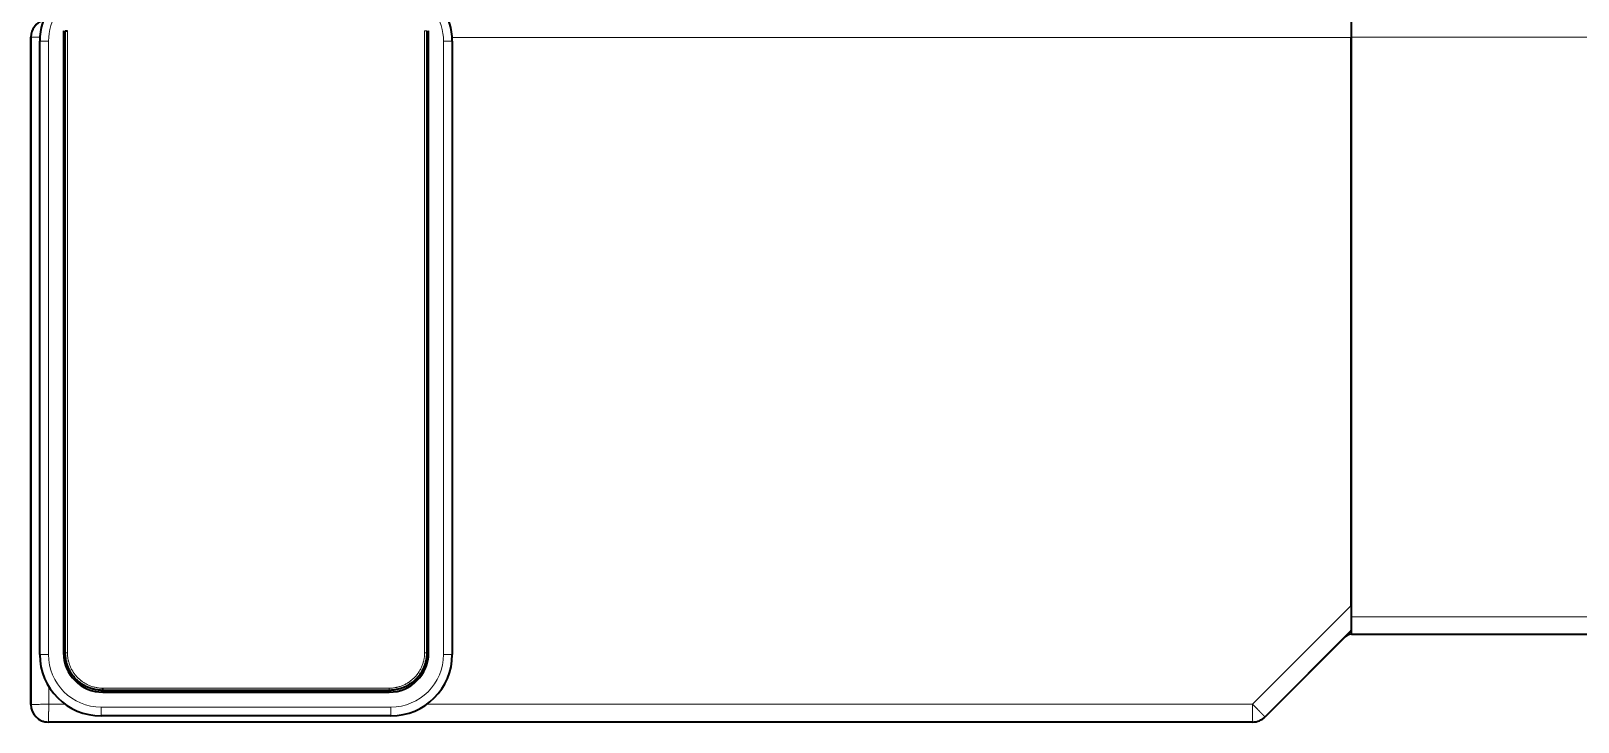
# Model space of a CAD drawing. Header units: inches. Extents: x -1096 to 3103, y -191 to 3207.
# Drawn here: x 1259 to 1435.2, y -121.7 to -43 of the extents above; entities that cross this region are included whole.
import ezdxf

# ---------------------------------------------------------------- set-up
doc = ezdxf.new("R2010")
doc.units = ezdxf.units.IN

msp = doc.modelspace()

# ---------------------------------------------------------------- linework, layer by layer
at = {"lineweight": 35}
for p, q in [((1409.36, -41.69), (1409.36, -43.69)), ((1409.38, -43.66), (1409.38, -42.25)), ((1258.96, -119.66), (1258.96, -43.66)), ((1258.96, -43.66), (1258.96, -119.66)), ((1262.67, -42.95), (1262.67, -113.76)), ((1262.87, -42.95), (1263.12, -42.95)), ((1262.87, -113.76), (1262.87, -42.95)), ((1304.06, -42.95), (1304.06, -113.76)), ((1304.26, -113.76), (1304.26, -42.95)), ((1409.36, -108.38), (1409.36, -43.69)), ((1409.38, -109.66), (1409.38, -43.66)), ((1259.96, -113.96), (1259.96, -44.13)), ((1306.96, -44.13), (1306.96, -113.96)), ((1262.7, -50.58), (1262.7, -49.34)), ((1304.23, -49.34), (1304.23, -50.58)), ((1409.38, -58.66), (1409.37, -58.66)), ((1262.7, -66.58), (1262.7, -65.34)), ((1304.23, -65.34), (1304.23, -66.58)), ((1409.36, -69.46), (1409.38, -69.46)), ((1409.38, -92.96), (1409.36, -92.96)), ((1409.38, -92.98), (1409.36, -92.98)), ((1409.38, -94.48), (1409.36, -94.48)), ((1262.7, -98.58), (1262.7, -97.34)), ((1304.23, -97.34), (1304.23, -98.58)), ((1409.38, -99.48), (1409.36, -99.48)), ((1409.36, -108.38), (1409.36, -111.21)), ((1409.38, -111.66), (1409.38, -109.66)), ((1409.36, -111.26), (1399.55, -121.07)), ((1408.67, -111.95), (1399.55, -121.07)), ((1409.36, -111.26), (1409.36, -111.21)), ((1409.38, -111.66), (1643.55, -111.66)), ((1267.17, -118.05), (1267.17, -117.8)), ((1299.76, -118.05), (1267.17, -118.05)), ((1275.46, -118.05), (1275.46, -118.22)), ((1291.46, -118.05), (1291.46, -118.22)), ((1267.17, -118.26), (1299.76, -118.26)), ((1291.46, -118.22), (1275.46, -118.22)), ((1299.96, -120.96), (1266.96, -120.96)), ((1398.14, -121.66), (1260.96, -121.66)), ((1398.14, -121.66), (1260.96, -121.66))]:
    msp.add_line(p, q, dxfattribs=at)
at = {"lineweight": 13}
for p, q in [((1259, -43.66), (1258.96, -43.66)), ((1259, -119.66), (1259, -43.66)), ((1262.87, -43.02), (1262.67, -42.95)), ((1263.12, -42.95), (1263.12, -113.76)), ((1304.06, -42.95), (1303.81, -42.95)), ((1303.81, -113.76), (1303.81, -42.95)), ((1304.26, -42.95), (1304.06, -43.02)), ((1409.36, -43.69), (1306.95, -43.69)), ((1409.37, -43.66), (1409.38, -43.66)), ((1643.55, -43.66), (1409.38, -43.66)), ((1259.96, -44.13), (1259.96, -44.13)), ((1260.96, -44.13), (1259.96, -44.13)), ((1259.96, -113.96), (1259.96, -44.13)), ((1260.96, -44.13), (1260.96, -113.96)), ((1305.96, -44.13), (1306.96, -44.13)), ((1305.96, -113.96), (1305.96, -44.13)), ((1306.96, -44.13), (1306.96, -44.13)), ((1306.96, -44.13), (1306.96, -113.96)), ((1262.72, -48.2), (1262.87, -48.13)), ((1304.06, -48.13), (1304.21, -48.2)), ((1262.87, -51.79), (1262.72, -51.72)), ((1304.21, -51.72), (1304.06, -51.79)), ((1409.37, -56.66), (1409.38, -56.66)), ((1409.38, -58.94), (1409.36, -58.94)), ((1262.72, -64.2), (1262.87, -64.13)), ((1304.06, -64.13), (1304.21, -64.2)), ((1262.87, -67.79), (1262.72, -67.72)), ((1304.21, -67.72), (1304.06, -67.79)), ((1409.38, -70.42), (1409.36, -70.42)), ((1409.36, -93.72), (1409.38, -93.72)), ((1262.72, -96.2), (1262.87, -96.13)), ((1304.06, -96.13), (1304.21, -96.2)), ((1262.87, -99.79), (1262.72, -99.72)), ((1304.21, -99.72), (1304.06, -99.79)), ((1409.36, -98.72), (1409.38, -98.72)), ((1398.12, -119.62), (1409.36, -108.38)), ((1409.38, -109.66), (1643.55, -109.66)), ((1409.36, -111.21), (1399.53, -121.05)), ((1259.96, -113.96), (1259.96, -113.96)), ((1260.96, -113.96), (1259.96, -113.96)), ((1262.67, -113.76), (1262.87, -113.55)), ((1262.87, -113.76), (1263.12, -113.76)), ((1304.06, -113.76), (1303.81, -113.76)), ((1304.06, -113.55), (1304.26, -113.76)), ((1306.96, -113.96), (1305.96, -113.96)), ((1306.96, -113.96), (1306.96, -113.96)), ((1261, -117.62), (1261, -119.62)), ((1267.17, -117.8), (1299.76, -117.8)), ((1267.37, -118.05), (1267.17, -118.26)), ((1299.76, -118.26), (1299.56, -118.05)), ((1299.76, -118.05), (1299.76, -117.8)), ((1258.96, -119.66), (1259, -119.66)), ((1261, -119.62), (1262.85, -119.62)), ((1304.08, -119.62), (1398.12, -119.62)), ((1266.96, -119.96), (1299.96, -119.96)), ((1266.96, -120.96), (1266.96, -119.96)), ((1266.96, -120.96), (1266.96, -120.96)), ((1299.96, -120.96), (1266.96, -120.96)), ((1299.96, -120.96), (1299.96, -119.96)), ((1299.96, -120.96), (1299.96, -120.96)), ((1399.53, -121.05), (1399.55, -121.07)), ((1260.96, -121.62), (1260.96, -121.66)), ((1398.14, -121.62), (1260.96, -121.62)), ((1398.14, -121.66), (1398.14, -121.62))]:
    msp.add_line(p, q, dxfattribs=at)
at = {"lineweight": 35}
for centre, radius, start, end in [((1260.96, -43.66), 2, 106.8609, 180), ((1260.96, -43.66), 2, 106.8609, 180), ((1409.38, -112.66), 1, 90, 135), ((1266.96, -113.96), 7, 180, 270), ((1299.96, -113.96), 7, 270, 0), ((1260.96, -119.66), 2, 180, 270), ((1260.96, -119.66), 2, 180, 270), ((1398.14, -119.66), 2, 270, 315), ((1398.14, -119.66), 2, 270, 315)]:
    msp.add_arc(centre, radius, start, end, dxfattribs=at)
at = {"lineweight": 13}
for centre, radius, start, end in [((1266.96, -113.96), 7, 180, 270), ((1266.96, -113.96), 6, 180, 270), ((1299.96, -113.96), 7, 270, 0), ((1299.96, -113.96), 6, 270, 0)]:
    msp.add_arc(centre, radius, start, end, dxfattribs=at)
at = {"lineweight": 35}
for centre, major_axis, ratio, start_param, end_param in [((1266.97, -44.13), (6.69, -2.08), 0.999833, 2.840496, 3.442689), ((1299.96, -44.13), (-6.69, -2.08), 0.999833, 2.840496, 3.442689), ((1267.17, -113.76), (-3.18, -3.18), 0.999695, 5.497939, 7.068431), ((1299.76, -113.76), (3.18, -3.18), 0.999695, 5.497939, 7.068431)]:
    msp.add_ellipse(centre, major_axis=major_axis, ratio=ratio, start_param=start_param, end_param=end_param, dxfattribs=at)
at = {"lineweight": 13}
for centre, major_axis, ratio, start_param, end_param in [((1266.97, -44.13), (-6.69, 2.08), 0.999881, 5.982089, 6.584282), ((1299.96, -44.13), (6.69, 2.08), 0.999881, 5.982089, 6.584282), ((1266.97, -44.13), (-5.73, 1.78), 0.999833, 5.982089, 6.584282), ((1299.96, -44.13), (5.73, 1.78), 0.999833, 5.982089, 6.584282), ((1263.22, -48.2), (0.448, 0.224), 0.999239, 2.678052, 3.485731), ((1303.71, -48.2), (-0.448, 0.224), 0.999239, 2.797455, 3.605134), ((1263.22, -51.72), (-0.448, 0.224), 0.999239, 5.939047, 6.746726), ((1303.71, -51.72), (0.448, 0.224), 0.999239, 5.819644, 6.627323), ((1263.22, -64.2), (0.448, 0.224), 0.999239, 2.678052, 3.485731), ((1303.71, -64.2), (-0.448, 0.224), 0.999239, 2.797455, 3.605134), ((1263.22, -67.72), (-0.448, 0.224), 0.999239, 5.939047, 6.746726), ((1303.71, -67.72), (0.448, 0.224), 0.999239, 5.819644, 6.627323), ((1263.22, -96.2), (0.448, 0.224), 0.999239, 2.678052, 3.485731), ((1303.71, -96.2), (-0.448, 0.224), 0.999239, 2.797455, 3.605134), ((1263.22, -99.72), (-0.448, 0.224), 0.999239, 5.939047, 6.746726), ((1303.71, -99.72), (0.448, 0.224), 0.999239, 5.819644, 6.627323)]:
    msp.add_ellipse(centre, major_axis=major_axis, ratio=ratio, start_param=start_param, end_param=end_param, dxfattribs=at)
for points, knots in [([(1259, -43.66), (1259, -43.53), (1259.01, -43.4), (1259.06, -43.15), (1259.1, -43.03), (1259.2, -42.79), (1259.26, -42.67), (1259.4, -42.46), (1259.48, -42.36), (1259.67, -42.18), (1259.77, -42.1), (1259.98, -41.95), (1260.09, -41.89), (1260.33, -41.8), (1260.45, -41.76), (1260.71, -41.71), (1260.84, -41.69), (1260.96, -41.69)], [0, 0, 0, 0, 0.125, 0.125, 0.25, 0.25, 0.375, 0.375, 0.5, 0.5, 0.625, 0.625, 0.75, 0.75, 0.875, 0.875, 1, 1, 1, 1]), ([(1259.97, -43.68), (1259.97, -43.68), (1259.95, -43.68), (1259.93, -43.68), (1259.91, -43.68), (1259.88, -43.68), (1259.86, -43.67), (1259.83, -43.67), (1259.81, -43.67), (1259.79, -43.67), (1259.77, -43.67), (1259.75, -43.67), (1259.73, -43.67), (1259.71, -43.67), (1259.69, -43.67), (1259.67, -43.67), (1259.65, -43.67), (1259.63, -43.67), (1259.61, -43.67), (1259.6, -43.67), (1259.58, -43.67), (1259.56, -43.67), (1259.55, -43.67), (1259.53, -43.67), (1259.51, -43.67), (1259.5, -43.67), (1259.48, -43.67), (1259.46, -43.67), (1259.45, -43.67), (1259.43, -43.67), (1259.42, -43.67), (1259.4, -43.67), (1259.39, -43.67), (1259.37, -43.67), (1259.36, -43.67), (1259.35, -43.67), (1259.33, -43.67), (1259.32, -43.67), (1259.31, -43.66), (1259.29, -43.66), (1259.28, -43.66), (1259.27, -43.66), (1259.26, -43.66), (1259.25, -43.66), (1259.23, -43.66), (1259.22, -43.66), (1259.21, -43.66), (1259.2, -43.66), (1259.19, -43.66), (1259.18, -43.66), (1259.17, -43.66), (1259.16, -43.66), (1259.15, -43.66), (1259.14, -43.66), (1259.14, -43.66), (1259.13, -43.66), (1259.12, -43.66), (1259.11, -43.66), (1259.1, -43.66), (1259.1, -43.66), (1259.09, -43.66), (1259.08, -43.66), (1259.08, -43.66), (1259.07, -43.66), (1259.06, -43.66), (1259.06, -43.66), (1259.05, -43.66), (1259.05, -43.66), (1259.04, -43.66), (1259.04, -43.66), (1259.03, -43.66), (1259.03, -43.66), (1259.03, -43.66), (1259.02, -43.66), (1259.02, -43.66), (1259.02, -43.66), (1259.01, -43.66), (1259.01, -43.66), (1259.01, -43.66), (1259.01, -43.66), (1259, -43.66), (1259, -43.66), (1259, -43.66), (1259, -43.66), (1259, -43.66), (1259, -43.66), (1259, -43.66)], [0, 0, 0, 0, 0.006089, 0.021267, 0.036212, 0.050926, 0.065408, 0.079658, 0.093677, 0.107463, 0.121018, 0.13434, 0.147431, 0.16029, 0.172917, 0.185313, 0.197476, 0.209408, 0.221107, 0.232575, 0.244846, 0.257098, 0.26933, 0.281541, 0.293733, 0.305906, 0.318058, 0.330191, 0.342304, 0.354397, 0.36647, 0.378523, 0.390557, 0.40257, 0.414564, 0.426539, 0.438493, 0.450427, 0.462342, 0.474237, 0.486112, 0.497967, 0.509803, 0.521619, 0.533415, 0.545191, 0.556947, 0.568683, 0.5804, 0.592097, 0.603774, 0.615431, 0.627069, 0.638687, 0.650284, 0.661862, 0.673421, 0.684959, 0.696478, 0.707977, 0.719456, 0.730915, 0.742355, 0.753774, 0.765174, 0.776554, 0.787915, 0.799255, 0.810576, 0.821877, 0.833158, 0.844419, 0.855661, 0.866883, 0.878085, 0.889267, 0.900429, 0.911572, 0.922694, 0.933798, 0.944881, 0.955944, 0.966988, 0.978012, 0.989016, 1, 1, 1, 1]), ([(1263.12, -113.76), (1263.12, -113.89), (1263.13, -114.02), (1263.15, -114.29), (1263.17, -114.42), (1263.21, -114.58), (1263.21, -114.61), (1263.23, -114.68), (1263.24, -114.71), (1263.26, -114.81), (1263.28, -114.87), (1263.34, -115.06), (1263.43, -115.31), (1263.54, -115.55), (1263.63, -115.72), (1263.67, -115.78), (1263.72, -115.87), (1263.73, -115.89), (1263.77, -115.95), (1263.79, -115.98), (1263.88, -116.12), (1264.04, -116.33), (1264.3, -116.62), (1264.5, -116.8), (1264.63, -116.91), (1264.65, -116.93), (1264.7, -116.97), (1264.73, -116.99), (1264.81, -117.05), (1264.87, -117.08), (1265.03, -117.19), (1265.26, -117.33), (1265.5, -117.44), (1265.68, -117.52), (1265.74, -117.54), (1265.87, -117.59), (1265.93, -117.61), (1266.12, -117.67), (1266.38, -117.73), (1266.64, -117.77), (1266.9, -117.8), (1267.03, -117.8), (1267.17, -117.8)], [0, 0, 0, 0, 0.0625, 0.0625, 0.125, 0.125, 0.140625, 0.140625, 0.15625, 0.15625, 0.1875, 0.1875, 0.25, 0.3125, 0.3125, 0.34375, 0.34375, 0.359375, 0.359375, 0.375, 0.375, 0.4375, 0.5, 0.5625, 0.5625, 0.578125, 0.578125, 0.59375, 0.59375, 0.625, 0.625, 0.6875, 0.75, 0.75, 0.78125, 0.78125, 0.8125, 0.8125, 0.875, 0.9375, 0.9375, 1, 1, 1, 1]), ([(1299.76, -117.8), (1299.9, -117.8), (1300.03, -117.8), (1300.29, -117.77), (1300.42, -117.75), (1300.59, -117.72), (1300.62, -117.71), (1300.68, -117.69), (1300.72, -117.69), (1300.81, -117.66), (1300.88, -117.64), (1301.07, -117.59), (1301.31, -117.5), (1301.55, -117.38), (1301.73, -117.29), (1301.79, -117.26), (1301.87, -117.21), (1301.9, -117.19), (1301.96, -117.15), (1301.98, -117.14), (1302.12, -117.04), (1302.34, -116.89), (1302.63, -116.62), (1302.81, -116.43), (1302.91, -116.3), (1302.93, -116.27), (1302.97, -116.22), (1302.99, -116.19), (1303.05, -116.11), (1303.09, -116.06), (1303.2, -115.89), (1303.33, -115.67), (1303.45, -115.43), (1303.52, -115.24), (1303.55, -115.18), (1303.59, -115.06), (1303.61, -114.99), (1303.67, -114.8), (1303.74, -114.55), (1303.78, -114.29), (1303.8, -114.02), (1303.81, -113.89), (1303.81, -113.76)], [0, 0, 0, 0, 0.0625, 0.0625, 0.125, 0.125, 0.140625, 0.140625, 0.15625, 0.15625, 0.1875, 0.1875, 0.25, 0.3125, 0.3125, 0.34375, 0.34375, 0.359375, 0.359375, 0.375, 0.375, 0.4375, 0.5, 0.5625, 0.5625, 0.578125, 0.578125, 0.59375, 0.59375, 0.625, 0.625, 0.6875, 0.75, 0.75, 0.78125, 0.78125, 0.8125, 0.8125, 0.875, 0.9375, 0.9375, 1, 1, 1, 1]), ([(1261, -119.62), (1260.74, -119.63), (1260.48, -119.63), (1260, -119.64), (1259.78, -119.65), (1259.41, -119.65), (1259.26, -119.65), (1259.11, -119.66), (1259.07, -119.66), (1259.02, -119.66), (1259, -119.66), (1259, -119.66)], [0, 0, 0, 0, 0.25, 0.25, 0.5, 0.5, 0.75, 0.75, 0.875, 0.875, 1, 1, 1, 1]), ([(1260.96, -121.62), (1260.84, -121.62), (1260.71, -121.61), (1260.45, -121.56), (1260.33, -121.52), (1260.09, -121.43), (1259.98, -121.36), (1259.77, -121.22), (1259.67, -121.14), (1259.48, -120.96), (1259.4, -120.86), (1259.26, -120.64), (1259.2, -120.53), (1259.1, -120.29), (1259.06, -120.17), (1259.01, -119.92), (1259, -119.79), (1259, -119.66)], [0, 0, 0, 0, 0.125, 0.125, 0.25, 0.25, 0.375, 0.375, 0.5, 0.5, 0.625, 0.625, 0.75, 0.75, 0.875, 0.875, 1, 1, 1, 1]), ([(1261, -119.62), (1261, -119.64), (1261, -119.67), (1261, -119.71), (1261, -119.76), (1261, -119.8), (1261, -119.84), (1261, -119.88), (1260.99, -119.92), (1260.99, -119.96), (1260.99, -120), (1260.99, -120.04), (1260.99, -120.08), (1260.99, -120.12), (1260.99, -120.16), (1260.99, -120.19), (1260.99, -120.23), (1260.99, -120.27), (1260.99, -120.3), (1260.99, -120.33), (1260.99, -120.37), (1260.99, -120.4), (1260.99, -120.43), (1260.98, -120.46), (1260.98, -120.49), (1260.98, -120.52), (1260.98, -120.55), (1260.98, -120.58), (1260.98, -120.61), (1260.98, -120.64), (1260.98, -120.67), (1260.98, -120.69), (1260.98, -120.72), (1260.98, -120.74), (1260.98, -120.77), (1260.98, -120.79), (1260.98, -120.81), (1260.98, -120.83), (1260.98, -120.86), (1260.98, -120.88), (1260.98, -120.9), (1260.98, -120.92), (1260.98, -120.94), (1260.98, -120.96), (1260.98, -120.97), (1260.98, -120.99), (1260.98, -121.01), (1260.97, -121.03), (1260.97, -121.04), (1260.97, -121.06), (1260.97, -121.08), (1260.97, -121.09), (1260.97, -121.11), (1260.97, -121.13), (1260.97, -121.14), (1260.97, -121.16), (1260.97, -121.18), (1260.97, -121.19), (1260.97, -121.21), (1260.97, -121.22), (1260.97, -121.24), (1260.97, -121.25), (1260.97, -121.26), (1260.97, -121.28), (1260.97, -121.29), (1260.97, -121.3), (1260.97, -121.32), (1260.97, -121.33), (1260.97, -121.34), (1260.97, -121.35), (1260.97, -121.37), (1260.97, -121.38), (1260.97, -121.39), (1260.97, -121.4), (1260.97, -121.41), (1260.97, -121.42), (1260.97, -121.43), (1260.97, -121.44), (1260.97, -121.45), (1260.97, -121.46), (1260.97, -121.47), (1260.97, -121.48), (1260.97, -121.49), (1260.97, -121.5), (1260.97, -121.5), (1260.97, -121.51), (1260.97, -121.52), (1260.97, -121.53), (1260.97, -121.53), (1260.97, -121.54), (1260.97, -121.55), (1260.97, -121.55), (1260.97, -121.56), (1260.97, -121.57), (1260.96, -121.57), (1260.96, -121.58), (1260.96, -121.58), (1260.96, -121.59), (1260.96, -121.59), (1260.96, -121.59), (1260.96, -121.6), (1260.96, -121.6), (1260.96, -121.6), (1260.96, -121.61), (1260.96, -121.61), (1260.96, -121.61), (1260.96, -121.62), (1260.96, -121.62), (1260.96, -121.62), (1260.96, -121.62), (1260.96, -121.62), (1260.96, -121.62), (1260.96, -121.62), (1260.96, -121.62), (1260.96, -121.62)], [0, 0, 0, 0, 0.014269, 0.028387, 0.042353, 0.056169, 0.069834, 0.083347, 0.09671, 0.109921, 0.122981, 0.135891, 0.148649, 0.161256, 0.173712, 0.186017, 0.198171, 0.210174, 0.222026, 0.233727, 0.245277, 0.256676, 0.267923, 0.27902, 0.289966, 0.30076, 0.311404, 0.321896, 0.332237, 0.342428, 0.352467, 0.362355, 0.372092, 0.381678, 0.391113, 0.400397, 0.40953, 0.418512, 0.427343, 0.436023, 0.444551, 0.452929, 0.461156, 0.469231, 0.477156, 0.484929, 0.492551, 0.500023, 0.508017, 0.515999, 0.523968, 0.531924, 0.539867, 0.547798, 0.555715, 0.563619, 0.571511, 0.579389, 0.587255, 0.595108, 0.602948, 0.610775, 0.618589, 0.62639, 0.634178, 0.641953, 0.649716, 0.657465, 0.665202, 0.672926, 0.680637, 0.688335, 0.69602, 0.703692, 0.711351, 0.718997, 0.726631, 0.734251, 0.741859, 0.749454, 0.757035, 0.764604, 0.77216, 0.779703, 0.787234, 0.794751, 0.802255, 0.809747, 0.817226, 0.824691, 0.832144, 0.839584, 0.847011, 0.854425, 0.861826, 0.869215, 0.87659, 0.883953, 0.891302, 0.898639, 0.905963, 0.913274, 0.920572, 0.927857, 0.93513, 0.942389, 0.949635, 0.956869, 0.96409, 0.971298, 0.978493, 0.985675, 0.992844, 1, 1, 1, 1]), ([(1398.12, -119.62), (1398.13, -119.63), (1398.15, -119.66), (1398.18, -119.69), (1398.21, -119.72), (1398.24, -119.75), (1398.27, -119.78), (1398.3, -119.81), (1398.33, -119.84), (1398.36, -119.87), (1398.39, -119.89), (1398.42, -119.92), (1398.44, -119.95), (1398.47, -119.98), (1398.5, -120), (1398.52, -120.03), (1398.55, -120.06), (1398.57, -120.08), (1398.6, -120.11), (1398.62, -120.13), (1398.64, -120.15), (1398.67, -120.18), (1398.69, -120.2), (1398.71, -120.22), (1398.73, -120.24), (1398.75, -120.27), (1398.77, -120.29), (1398.79, -120.31), (1398.81, -120.33), (1398.83, -120.35), (1398.85, -120.37), (1398.87, -120.38), (1398.89, -120.4), (1398.91, -120.42), (1398.92, -120.44), (1398.94, -120.45), (1398.96, -120.47), (1398.97, -120.49), (1398.99, -120.5), (1399, -120.52), (1399.02, -120.53), (1399.03, -120.55), (1399.04, -120.56), (1399.06, -120.57), (1399.07, -120.59), (1399.08, -120.6), (1399.09, -120.61), (1399.11, -120.62), (1399.12, -120.64), (1399.13, -120.65), (1399.14, -120.66), (1399.15, -120.67), (1399.17, -120.68), (1399.18, -120.7), (1399.19, -120.71), (1399.2, -120.72), (1399.21, -120.73), (1399.22, -120.74), (1399.23, -120.75), (1399.24, -120.76), (1399.25, -120.77), (1399.26, -120.78), (1399.27, -120.79), (1399.28, -120.8), (1399.29, -120.81), (1399.3, -120.82), (1399.31, -120.83), (1399.32, -120.84), (1399.33, -120.85), (1399.34, -120.86), (1399.34, -120.86), (1399.35, -120.87), (1399.36, -120.88), (1399.37, -120.89), (1399.38, -120.9), (1399.38, -120.9), (1399.39, -120.91), (1399.4, -120.92), (1399.4, -120.93), (1399.41, -120.93), (1399.42, -120.94), (1399.42, -120.95), (1399.43, -120.95), (1399.44, -120.96), (1399.44, -120.96), (1399.45, -120.97), (1399.45, -120.97), (1399.46, -120.98), (1399.46, -120.98), (1399.47, -120.99), (1399.47, -120.99), (1399.48, -121), (1399.48, -121), (1399.48, -121.01), (1399.49, -121.01), (1399.49, -121.01), (1399.49, -121.02), (1399.5, -121.02), (1399.5, -121.02), (1399.5, -121.03), (1399.51, -121.03), (1399.51, -121.03), (1399.51, -121.03), (1399.51, -121.04), (1399.52, -121.04), (1399.52, -121.04), (1399.52, -121.04), (1399.52, -121.04), (1399.52, -121.04), (1399.52, -121.05), (1399.52, -121.05), (1399.52, -121.05), (1399.52, -121.05), (1399.52, -121.05), (1399.53, -121.05)], [0, 0, 0, 0, 0.014268, 0.028385, 0.042351, 0.056165, 0.069829, 0.083342, 0.096704, 0.109914, 0.122974, 0.135883, 0.14864, 0.161247, 0.173702, 0.186007, 0.19816, 0.210162, 0.222014, 0.233714, 0.245263, 0.256662, 0.267909, 0.279005, 0.28995, 0.300744, 0.311387, 0.321879, 0.33222, 0.34241, 0.352449, 0.362337, 0.372074, 0.38166, 0.391095, 0.400378, 0.409511, 0.418493, 0.427323, 0.436003, 0.444532, 0.452909, 0.461136, 0.469211, 0.477135, 0.484909, 0.492531, 0.500002, 0.507997, 0.515979, 0.523948, 0.531904, 0.539847, 0.547777, 0.555695, 0.563599, 0.571491, 0.57937, 0.587235, 0.595088, 0.602928, 0.610756, 0.61857, 0.626371, 0.63416, 0.641935, 0.649698, 0.657448, 0.665184, 0.672908, 0.68062, 0.688318, 0.696003, 0.703675, 0.711335, 0.718982, 0.726615, 0.734236, 0.741844, 0.749439, 0.757021, 0.764591, 0.772147, 0.77969, 0.787221, 0.794739, 0.802244, 0.809735, 0.817214, 0.824681, 0.832134, 0.839574, 0.847002, 0.854416, 0.861818, 0.869207, 0.876582, 0.883945, 0.891296, 0.898633, 0.905957, 0.913269, 0.920567, 0.927853, 0.935125, 0.942385, 0.949632, 0.956866, 0.964087, 0.971296, 0.978491, 0.985674, 0.992843, 1, 1, 1, 1]), ([(1398.12, -119.62), (1398.12, -119.88), (1398.13, -120.14), (1398.13, -120.62), (1398.13, -120.84), (1398.13, -121.21), (1398.13, -121.36), (1398.14, -121.56), (1398.14, -121.62), (1398.14, -121.62)], [0, 0, 0, 0, 0.25, 0.25, 0.5, 0.5, 0.75, 0.75, 1, 1, 1, 1]), ([(1399.53, -121.05), (1399.43, -121.14), (1399.33, -121.22), (1399.12, -121.36), (1399.01, -121.43), (1398.77, -121.52), (1398.65, -121.56), (1398.39, -121.61), (1398.26, -121.62), (1398.14, -121.62)], [0, 0, 0, 0, 0.25, 0.25, 0.5, 0.5, 0.75, 0.75, 1, 1, 1, 1])]:
    msp.add_open_spline(points, degree=3, knots=knots, dxfattribs=at)
at = {"lineweight": 35}
for points, knots in [([(1262.7, -49.34), (1262.7, -49.28), (1262.7, -49.23), (1262.7, -49.11), (1262.7, -49.05), (1262.7, -48.99), (1262.7, -48.97), (1262.7, -48.94), (1262.7, -48.9), (1262.7, -48.87), (1262.71, -48.79), (1262.71, -48.74), (1262.71, -48.67), (1262.71, -48.65), (1262.71, -48.6), (1262.71, -48.58), (1262.71, -48.51), (1262.71, -48.47), (1262.71, -48.39), (1262.71, -48.35), (1262.71, -48.3), (1262.71, -48.27), (1262.71, -48.24), (1262.71, -48.22), (1262.72, -48.21), (1262.72, -48.2)], [0, 0, 0, 0, 0.125, 0.125, 0.25, 0.25, 0.28125, 0.28125, 0.3125, 0.375, 0.375, 0.5, 0.5, 0.5625, 0.5625, 0.625, 0.625, 0.75, 0.75, 0.875, 0.875, 0.9375, 0.96875, 0.96875, 1, 1, 1, 1]), ([(1304.21, -48.2), (1304.21, -48.21), (1304.21, -48.22), (1304.21, -48.24), (1304.21, -48.27), (1304.22, -48.3), (1304.22, -48.35), (1304.22, -48.39), (1304.22, -48.47), (1304.22, -48.51), (1304.22, -48.58), (1304.22, -48.6), (1304.22, -48.65), (1304.22, -48.67), (1304.22, -48.74), (1304.22, -48.79), (1304.22, -48.87), (1304.22, -48.9), (1304.22, -48.94), (1304.22, -48.97), (1304.22, -48.99), (1304.23, -49.05), (1304.23, -49.11), (1304.23, -49.23), (1304.23, -49.28), (1304.23, -49.34)], [0, 0, 0, 0, 0.03125, 0.03125, 0.0625, 0.125, 0.125, 0.25, 0.25, 0.375, 0.375, 0.4375, 0.4375, 0.5, 0.5, 0.625, 0.625, 0.6875, 0.71875, 0.71875, 0.75, 0.75, 0.875, 0.875, 1, 1, 1, 1]), ([(1262.72, -51.72), (1262.72, -51.71), (1262.71, -51.7), (1262.71, -51.68), (1262.71, -51.65), (1262.71, -51.62), (1262.71, -51.57), (1262.71, -51.53), (1262.71, -51.45), (1262.71, -51.41), (1262.71, -51.34), (1262.71, -51.32), (1262.71, -51.27), (1262.71, -51.25), (1262.71, -51.18), (1262.71, -51.13), (1262.7, -51.05), (1262.7, -51.01), (1262.7, -50.97), (1262.7, -50.95), (1262.7, -50.93), (1262.7, -50.86), (1262.7, -50.81), (1262.7, -50.69), (1262.7, -50.64), (1262.7, -50.58)], [0, 0, 0, 0, 0.03125, 0.03125, 0.0625, 0.125, 0.125, 0.25, 0.25, 0.375, 0.375, 0.4375, 0.4375, 0.5, 0.5, 0.625, 0.625, 0.6875, 0.71875, 0.71875, 0.75, 0.75, 0.875, 0.875, 1, 1, 1, 1]), ([(1304.23, -50.58), (1304.23, -50.64), (1304.23, -50.69), (1304.23, -50.81), (1304.23, -50.86), (1304.22, -50.93), (1304.22, -50.95), (1304.22, -50.97), (1304.22, -51.01), (1304.22, -51.05), (1304.22, -51.13), (1304.22, -51.18), (1304.22, -51.25), (1304.22, -51.27), (1304.22, -51.32), (1304.22, -51.34), (1304.22, -51.41), (1304.22, -51.45), (1304.22, -51.53), (1304.22, -51.57), (1304.22, -51.62), (1304.21, -51.65), (1304.21, -51.68), (1304.21, -51.7), (1304.21, -51.71), (1304.21, -51.72)], [0, 0, 0, 0, 0.125, 0.125, 0.25, 0.25, 0.28125, 0.28125, 0.3125, 0.375, 0.375, 0.5, 0.5, 0.5625, 0.5625, 0.625, 0.625, 0.75, 0.75, 0.875, 0.875, 0.9375, 0.96875, 0.96875, 1, 1, 1, 1]), ([(1262.7, -65.34), (1262.7, -65.28), (1262.7, -65.23), (1262.7, -65.11), (1262.7, -65.05), (1262.7, -64.99), (1262.7, -64.97), (1262.7, -64.94), (1262.7, -64.9), (1262.7, -64.87), (1262.71, -64.79), (1262.71, -64.74), (1262.71, -64.67), (1262.71, -64.65), (1262.71, -64.6), (1262.71, -64.58), (1262.71, -64.51), (1262.71, -64.47), (1262.71, -64.39), (1262.71, -64.35), (1262.71, -64.3), (1262.71, -64.27), (1262.71, -64.24), (1262.71, -64.22), (1262.72, -64.21), (1262.72, -64.2)], [0, 0, 0, 0, 0.125, 0.125, 0.25, 0.25, 0.28125, 0.28125, 0.3125, 0.375, 0.375, 0.5, 0.5, 0.5625, 0.5625, 0.625, 0.625, 0.75, 0.75, 0.875, 0.875, 0.9375, 0.96875, 0.96875, 1, 1, 1, 1]), ([(1304.21, -64.2), (1304.21, -64.21), (1304.21, -64.22), (1304.21, -64.24), (1304.21, -64.27), (1304.22, -64.3), (1304.22, -64.35), (1304.22, -64.39), (1304.22, -64.47), (1304.22, -64.51), (1304.22, -64.58), (1304.22, -64.6), (1304.22, -64.65), (1304.22, -64.67), (1304.22, -64.74), (1304.22, -64.79), (1304.22, -64.87), (1304.22, -64.9), (1304.22, -64.94), (1304.22, -64.97), (1304.22, -64.99), (1304.23, -65.05), (1304.23, -65.11), (1304.23, -65.23), (1304.23, -65.28), (1304.23, -65.34)], [0, 0, 0, 0, 0.03125, 0.03125, 0.0625, 0.125, 0.125, 0.25, 0.25, 0.375, 0.375, 0.4375, 0.4375, 0.5, 0.5, 0.625, 0.625, 0.6875, 0.71875, 0.71875, 0.75, 0.75, 0.875, 0.875, 1, 1, 1, 1]), ([(1262.72, -67.72), (1262.72, -67.71), (1262.71, -67.7), (1262.71, -67.68), (1262.71, -67.65), (1262.71, -67.62), (1262.71, -67.57), (1262.71, -67.53), (1262.71, -67.45), (1262.71, -67.41), (1262.71, -67.34), (1262.71, -67.32), (1262.71, -67.27), (1262.71, -67.25), (1262.71, -67.18), (1262.71, -67.13), (1262.7, -67.05), (1262.7, -67.01), (1262.7, -66.97), (1262.7, -66.95), (1262.7, -66.93), (1262.7, -66.86), (1262.7, -66.81), (1262.7, -66.69), (1262.7, -66.64), (1262.7, -66.58)], [0, 0, 0, 0, 0.03125, 0.03125, 0.0625, 0.125, 0.125, 0.25, 0.25, 0.375, 0.375, 0.4375, 0.4375, 0.5, 0.5, 0.625, 0.625, 0.6875, 0.71875, 0.71875, 0.75, 0.75, 0.875, 0.875, 1, 1, 1, 1]), ([(1304.23, -66.58), (1304.23, -66.64), (1304.23, -66.69), (1304.23, -66.81), (1304.23, -66.86), (1304.22, -66.93), (1304.22, -66.95), (1304.22, -66.97), (1304.22, -67.01), (1304.22, -67.05), (1304.22, -67.13), (1304.22, -67.18), (1304.22, -67.25), (1304.22, -67.27), (1304.22, -67.32), (1304.22, -67.34), (1304.22, -67.41), (1304.22, -67.45), (1304.22, -67.53), (1304.22, -67.57), (1304.22, -67.62), (1304.21, -67.65), (1304.21, -67.68), (1304.21, -67.7), (1304.21, -67.71), (1304.21, -67.72)], [0, 0, 0, 0, 0.125, 0.125, 0.25, 0.25, 0.28125, 0.28125, 0.3125, 0.375, 0.375, 0.5, 0.5, 0.5625, 0.5625, 0.625, 0.625, 0.75, 0.75, 0.875, 0.875, 0.9375, 0.96875, 0.96875, 1, 1, 1, 1]), ([(1262.7, -97.34), (1262.7, -97.28), (1262.7, -97.23), (1262.7, -97.11), (1262.7, -97.05), (1262.7, -96.99), (1262.7, -96.97), (1262.7, -96.94), (1262.7, -96.9), (1262.7, -96.87), (1262.71, -96.79), (1262.71, -96.74), (1262.71, -96.67), (1262.71, -96.65), (1262.71, -96.6), (1262.71, -96.58), (1262.71, -96.51), (1262.71, -96.47), (1262.71, -96.39), (1262.71, -96.35), (1262.71, -96.3), (1262.71, -96.27), (1262.71, -96.24), (1262.71, -96.22), (1262.72, -96.21), (1262.72, -96.2)], [0, 0, 0, 0, 0.125, 0.125, 0.25, 0.25, 0.28125, 0.28125, 0.3125, 0.375, 0.375, 0.5, 0.5, 0.5625, 0.5625, 0.625, 0.625, 0.75, 0.75, 0.875, 0.875, 0.9375, 0.96875, 0.96875, 1, 1, 1, 1]), ([(1304.21, -96.2), (1304.21, -96.21), (1304.21, -96.22), (1304.21, -96.24), (1304.21, -96.27), (1304.22, -96.3), (1304.22, -96.35), (1304.22, -96.39), (1304.22, -96.47), (1304.22, -96.51), (1304.22, -96.58), (1304.22, -96.6), (1304.22, -96.65), (1304.22, -96.67), (1304.22, -96.74), (1304.22, -96.79), (1304.22, -96.87), (1304.22, -96.9), (1304.22, -96.94), (1304.22, -96.97), (1304.22, -96.99), (1304.23, -97.05), (1304.23, -97.11), (1304.23, -97.23), (1304.23, -97.28), (1304.23, -97.34)], [0, 0, 0, 0, 0.03125, 0.03125, 0.0625, 0.125, 0.125, 0.25, 0.25, 0.375, 0.375, 0.4375, 0.4375, 0.5, 0.5, 0.625, 0.625, 0.6875, 0.71875, 0.71875, 0.75, 0.75, 0.875, 0.875, 1, 1, 1, 1]), ([(1262.72, -99.72), (1262.72, -99.71), (1262.71, -99.7), (1262.71, -99.68), (1262.71, -99.65), (1262.71, -99.62), (1262.71, -99.57), (1262.71, -99.53), (1262.71, -99.45), (1262.71, -99.41), (1262.71, -99.34), (1262.71, -99.32), (1262.71, -99.27), (1262.71, -99.25), (1262.71, -99.18), (1262.71, -99.13), (1262.7, -99.05), (1262.7, -99.01), (1262.7, -98.97), (1262.7, -98.95), (1262.7, -98.93), (1262.7, -98.86), (1262.7, -98.81), (1262.7, -98.69), (1262.7, -98.64), (1262.7, -98.58)], [0, 0, 0, 0, 0.03125, 0.03125, 0.0625, 0.125, 0.125, 0.25, 0.25, 0.375, 0.375, 0.4375, 0.4375, 0.5, 0.5, 0.625, 0.625, 0.6875, 0.71875, 0.71875, 0.75, 0.75, 0.875, 0.875, 1, 1, 1, 1]), ([(1304.23, -98.58), (1304.23, -98.64), (1304.23, -98.69), (1304.23, -98.81), (1304.23, -98.86), (1304.22, -98.93), (1304.22, -98.95), (1304.22, -98.97), (1304.22, -99.01), (1304.22, -99.05), (1304.22, -99.13), (1304.22, -99.18), (1304.22, -99.25), (1304.22, -99.27), (1304.22, -99.32), (1304.22, -99.34), (1304.22, -99.41), (1304.22, -99.45), (1304.22, -99.53), (1304.22, -99.57), (1304.22, -99.62), (1304.21, -99.65), (1304.21, -99.68), (1304.21, -99.7), (1304.21, -99.71), (1304.21, -99.72)], [0, 0, 0, 0, 0.125, 0.125, 0.25, 0.25, 0.28125, 0.28125, 0.3125, 0.375, 0.375, 0.5, 0.5, 0.5625, 0.5625, 0.625, 0.625, 0.75, 0.75, 0.875, 0.875, 0.9375, 0.96875, 0.96875, 1, 1, 1, 1]), ([(1267.17, -118.05), (1267.16, -118.05), (1267.16, -118.05), (1267.16, -118.05), (1267.15, -118.05), (1267.14, -118.05), (1267.1, -118.05), (1267.04, -118.05), (1266.92, -118.05), (1266.81, -118.04), (1266.61, -118.02), (1266.33, -117.98), (1266.06, -117.91), (1265.85, -117.85), (1265.79, -117.82), (1265.65, -117.78), (1265.59, -117.75), (1265.39, -117.67), (1265.14, -117.55), (1264.9, -117.41), (1264.72, -117.29), (1264.67, -117.25), (1264.58, -117.19), (1264.55, -117.17), (1264.5, -117.12), (1264.47, -117.1), (1264.33, -116.99), (1264.23, -116.9), (1264.03, -116.7), (1263.84, -116.49), (1263.68, -116.27), (1263.58, -116.12), (1263.56, -116.09), (1263.52, -116.03), (1263.47, -115.94), (1263.42, -115.85), (1263.32, -115.66), (1263.2, -115.41), (1263.1, -115.14), (1263.04, -114.94), (1263.02, -114.88), (1262.99, -114.74), (1262.97, -114.67), (1262.94, -114.53), (1262.93, -114.46), (1262.91, -114.32), (1262.9, -114.25), (1262.88, -114.04), (1262.87, -113.9), (1262.87, -113.76)], [0, 0, 0, 0, 0.000977, 0.000977, 0.001953, 0.003906, 0.007812, 0.015625, 0.03125, 0.0625, 0.0625, 0.125, 0.1875, 0.1875, 0.21875, 0.21875, 0.25, 0.25, 0.3125, 0.375, 0.375, 0.40625, 0.40625, 0.421875, 0.421875, 0.4375, 0.4375, 0.5, 0.5, 0.5625, 0.625, 0.625, 0.640625, 0.640625, 0.65625, 0.6875, 0.6875, 0.75, 0.8125, 0.8125, 0.84375, 0.84375, 0.875, 0.875, 0.90625, 0.90625, 0.9375, 0.9375, 1, 1, 1, 1]), ([(1304.06, -113.76), (1304.06, -113.76), (1304.06, -113.76), (1304.06, -113.77), (1304.06, -113.77), (1304.06, -113.79), (1304.06, -113.82), (1304.06, -113.88), (1304.05, -114), (1304.04, -114.11), (1304.02, -114.32), (1303.98, -114.59), (1303.91, -114.87), (1303.85, -115.07), (1303.83, -115.14), (1303.78, -115.27), (1303.75, -115.34), (1303.67, -115.53), (1303.55, -115.78), (1303.41, -116.02), (1303.3, -116.2), (1303.26, -116.26), (1303.19, -116.34), (1303.17, -116.37), (1303.13, -116.43), (1303.11, -116.45), (1302.99, -116.59), (1302.9, -116.69), (1302.7, -116.89), (1302.5, -117.08), (1302.27, -117.25), (1302.12, -117.34), (1302.09, -117.36), (1302.03, -117.4), (1301.94, -117.46), (1301.85, -117.51), (1301.67, -117.61), (1301.41, -117.73), (1301.15, -117.82), (1300.95, -117.88), (1300.88, -117.9), (1300.74, -117.94), (1300.67, -117.95), (1300.54, -117.98), (1300.47, -117.99), (1300.33, -118.02), (1300.26, -118.03), (1300.04, -118.05), (1299.9, -118.05), (1299.76, -118.05)], [0, 0, 0, 0, 0.000977, 0.000977, 0.001953, 0.003906, 0.007813, 0.015625, 0.03125, 0.0625, 0.0625, 0.125, 0.1875, 0.1875, 0.21875, 0.21875, 0.25, 0.25, 0.3125, 0.375, 0.375, 0.40625, 0.40625, 0.421875, 0.421875, 0.4375, 0.4375, 0.5, 0.5, 0.5625, 0.625, 0.625, 0.640625, 0.640625, 0.65625, 0.6875, 0.6875, 0.75, 0.8125, 0.8125, 0.84375, 0.84375, 0.875, 0.875, 0.90625, 0.90625, 0.9375, 0.9375, 1, 1, 1, 1])]:
    msp.add_open_spline(points, degree=3, knots=knots, dxfattribs=at)

doc.saveas('drawing.dxf')
